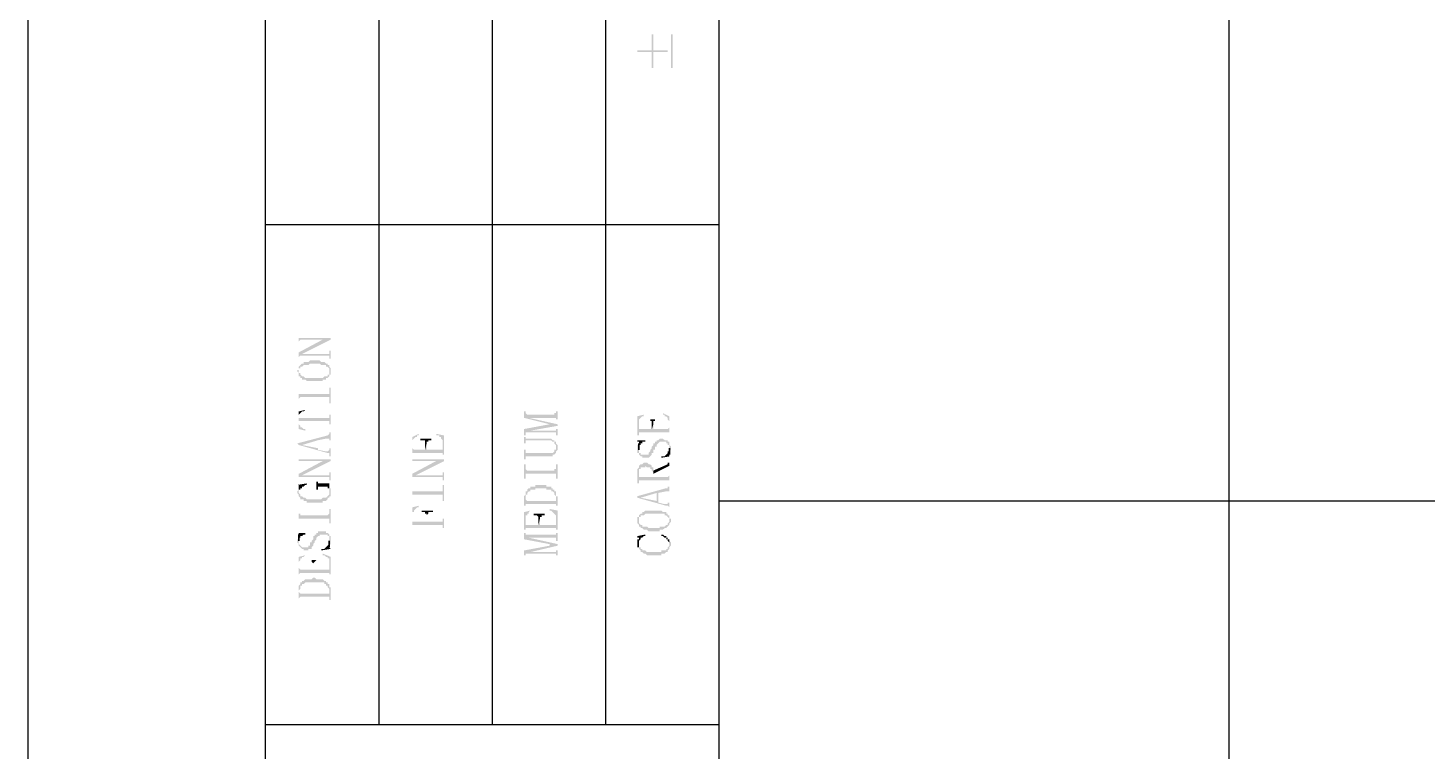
# Model space of a CAD drawing. Header units: millimetres. Extents: x 7018 to 13530, y 4187 to 5692.
# Drawn here: x 11233.06 to 11272.6, y 5168.21 to 5188.64 of the extents above; entities that cross this region are included whole.
import ezdxf

# ---------------------------------------------------------------- set-up
doc = ezdxf.new("R2010")
doc.units = ezdxf.units.MM

msp = doc.modelspace()

# ---------------------------------------------------------------- hatches: boundary and pattern name
at = {"transparency": 33554559}
for points in [[(11250.281, 5188.004), (11250.281, 5187.959), (11250.688, 5187.959), (11250.688, 5187.508), (11250.733, 5187.508), (11250.733, 5187.959), (11251.139, 5187.959), (11251.139, 5188.004), (11250.733, 5188.004), (11250.733, 5188.456), (11250.688, 5188.456), (11250.688, 5188.004)], [(11251.274, 5187.508), (11251.274, 5188.456), (11251.229, 5188.456), (11251.229, 5187.508)], [(11240.713, 5179.971), (11240.713, 5179.745), (11240.713, 5179.79), (11240.713, 5179.79), (11240.758, 5179.835), (11241.616, 5179.835), (11241.616, 5179.881), (11240.713, 5179.881)], [(11240.713, 5179.474), (11240.713, 5179.294), (11240.713, 5179.339), (11240.713, 5179.339), (11240.758, 5179.384), (11240.758, 5179.384), (11240.804, 5179.429), (11241.616, 5179.835), (11241.39, 5179.835)], [(11240.713, 5179.068), (11240.713, 5178.933), (11240.713, 5178.978), (11240.713, 5179.023), (11240.758, 5179.023), (11240.758, 5179.068), (11240.804, 5179.068), (11240.849, 5179.113), (11240.984, 5179.113), (11241.029, 5179.158), (11241.3, 5179.158), (11241.345, 5179.113), (11241.481, 5179.113), (11241.481, 5179.068), (11241.526, 5179.068), (11241.571, 5179.023), (11241.571, 5178.978), (11241.571, 5178.933), (11241.571, 5179.068), (11241.571, 5179.113), (11241.526, 5179.113), (11241.526, 5179.158), (11241.481, 5179.158), (11241.435, 5179.204), (11241.345, 5179.204), (11241.3, 5179.249), (11241.029, 5179.249), (11240.984, 5179.204), (11240.849, 5179.204), (11240.849, 5179.158), (11240.804, 5179.158), (11240.758, 5179.113), (11240.758, 5179.113)], [(11240.758, 5179.384), (11241.571, 5179.384), (11241.571, 5179.339), (11241.571, 5179.294), (11241.616, 5179.294), (11241.616, 5179.519), (11241.571, 5179.519), (11241.571, 5179.429), (11240.804, 5179.429)], [(11240.668, 5178.933), (11240.668, 5178.933), (11240.713, 5178.888), (11240.713, 5178.843), (11240.713, 5178.797), (11240.758, 5178.797), (11240.758, 5178.752), (11240.804, 5178.752), (11240.804, 5178.707), (11240.894, 5178.707), (11240.939, 5178.662), (11241.39, 5178.662), (11241.39, 5178.707), (11241.481, 5178.707), (11241.481, 5178.752), (11241.526, 5178.752), (11241.571, 5178.797), (11241.571, 5178.843), (11241.616, 5178.843), (11241.616, 5178.888), (11241.616, 5178.933), (11241.616, 5178.978), (11241.616, 5179.023), (11241.616, 5179.023), (11241.571, 5179.068), (11241.571, 5178.933), (11241.571, 5178.888), (11241.571, 5178.843), (11241.526, 5178.843), (11241.526, 5178.797), (11241.435, 5178.797), (11241.39, 5178.752), (11240.894, 5178.752), (11240.849, 5178.797), (11240.804, 5178.797), (11240.758, 5178.843), (11240.758, 5178.888), (11240.713, 5178.888), (11240.713, 5178.933), (11240.713, 5179.068), (11240.713, 5179.023), (11240.713, 5178.978), (11240.668, 5178.978)], [(11240.713, 5178.481), (11240.713, 5178.03), (11240.713, 5178.166), (11240.713, 5178.166), (11240.758, 5178.211), (11241.571, 5178.211), (11241.571, 5178.03), (11241.616, 5178.03), (11241.616, 5178.481), (11241.571, 5178.481), (11241.571, 5178.346), (11241.571, 5178.301), (11240.713, 5178.301)], [(11240.713, 5177.804), (11240.713, 5177.669), (11240.713, 5177.714), (11240.758, 5177.759), (11240.758, 5177.759), (11240.804, 5177.804), (11240.849, 5177.804), (11240.894, 5177.85), (11240.894, 5177.85)], [(11240.713, 5177.804), (11240.713, 5177.308), (11240.894, 5177.263), (11240.894, 5177.308), (11240.849, 5177.308), (11240.804, 5177.353), (11240.758, 5177.353), (11240.758, 5177.398), (11240.758, 5177.398), (11240.713, 5177.443), (11240.713, 5177.669)], [(11240.713, 5177.669), (11240.713, 5177.489), (11240.713, 5177.534), (11241.571, 5177.534), (11241.571, 5177.489), (11241.571, 5177.443), (11241.616, 5177.443), (11241.616, 5177.714), (11241.571, 5177.714), (11241.571, 5177.669), (11241.571, 5177.624), (11240.713, 5177.624)], [(11247.077, 5177.804), (11247.077, 5177.624), (11247.799, 5177.443), (11247.799, 5177.443), (11248.025, 5177.398), (11248.025, 5177.443), (11247.212, 5177.624), (11247.212, 5177.624), (11247.167, 5177.714), (11247.167, 5177.714), (11247.122, 5177.759), (11247.122, 5177.804), (11247.122, 5177.804)], [(11247.167, 5177.714), (11247.212, 5177.624), (11247.98, 5177.624), (11247.98, 5177.579), (11248.025, 5177.579), (11248.025, 5177.804), (11247.98, 5177.804), (11247.98, 5177.759), (11247.934, 5177.759), (11247.934, 5177.714)], [(11250.281, 5177.669), (11250.281, 5177.127), (11250.326, 5177.127), (11250.326, 5177.534), (11250.326, 5177.579), (11250.326, 5177.579), (11250.372, 5177.624), (11250.372, 5177.624), (11250.417, 5177.669), (11250.462, 5177.669), (11250.462, 5177.714), (11250.462, 5177.714)], [(11251.003, 5177.714), (11251.049, 5177.714), (11251.049, 5177.669), (11251.094, 5177.669), (11251.139, 5177.624), (11251.139, 5177.579), (11251.139, 5177.579), (11251.184, 5177.534), (11251.184, 5177.127), (11251.184, 5177.669), (11251.003, 5177.759)], [(11247.077, 5177.308), (11247.077, 5177.127), (11247.122, 5177.127), (11247.122, 5177.173), (11247.122, 5177.218), (11247.167, 5177.218), (11247.257, 5177.263), (11248.025, 5177.398), (11247.799, 5177.443)], [(11247.167, 5177.218), (11247.98, 5177.218), (11247.98, 5177.173), (11247.98, 5177.127), (11248.025, 5177.127), (11248.025, 5177.308), (11247.98, 5177.308), (11247.98, 5177.263), (11247.257, 5177.263)], [(11250.326, 5177.173), (11250.326, 5177.218), (11251.184, 5177.218), (11251.184, 5177.173), (11251.184, 5177.353), (11251.184, 5177.353), (11251.139, 5177.308), (11250.733, 5177.308), (11250.733, 5177.443), (11250.688, 5177.308), (11250.326, 5177.308), (11250.326, 5177.489)], [(11250.552, 5177.579), (11250.642, 5177.579), (11250.642, 5177.534), (11250.688, 5177.534), (11250.688, 5177.308), (11250.733, 5177.443), (11250.733, 5177.489), (11250.733, 5177.534), (11250.778, 5177.534), (11250.778, 5177.579), (11250.868, 5177.579)], [(11240.668, 5176.902), (11240.713, 5176.857), (11240.804, 5176.857), (11241.255, 5176.992), (11241.255, 5176.766), (11241.255, 5176.992), (11241.481, 5177.037), (11241.571, 5177.037), (11241.571, 5176.992), (11241.616, 5176.992), (11241.616, 5177.218), (11241.571, 5177.218), (11241.571, 5177.173), (11241.571, 5177.173), (11241.526, 5177.127), (11241.526, 5177.127)], [(11240.713, 5176.857), (11241.526, 5176.631), (11241.571, 5176.631), (11241.571, 5176.586), (11241.571, 5176.541), (11241.616, 5176.541), (11241.616, 5176.766), (11241.571, 5176.766), (11241.571, 5176.721), (11241.571, 5176.721), (11241.526, 5176.676), (11241.481, 5176.676), (11241.255, 5176.721), (11241.255, 5176.992), (11241.255, 5176.766), (11240.804, 5176.857), (11240.804, 5176.857)], [(11243.918, 5177.082), (11243.918, 5176.586), (11243.918, 5176.947), (11243.918, 5176.992), (11243.963, 5177.037), (11243.963, 5177.037), (11244.008, 5177.082), (11244.053, 5177.082), (11244.053, 5177.127), (11244.098, 5177.127), (11244.098, 5177.173)], [(11243.918, 5176.586), (11243.918, 5176.631), (11244.775, 5176.631), (11244.775, 5176.586), (11244.775, 5176.766), (11244.775, 5176.721), (11244.324, 5176.721), (11244.324, 5176.902), (11244.279, 5176.721), (11243.963, 5176.721), (11243.918, 5176.766), (11243.918, 5176.947)], [(11244.143, 5177.037), (11244.143, 5176.992), (11244.279, 5176.992), (11244.279, 5176.947), (11244.279, 5176.902), (11244.279, 5176.721), (11244.324, 5176.902), (11244.324, 5176.947), (11244.369, 5176.947), (11244.369, 5176.992), (11244.459, 5176.992), (11244.459, 5177.037)], [(11244.595, 5177.127), (11244.685, 5177.127), (11244.685, 5177.082), (11244.73, 5177.082), (11244.73, 5177.037), (11244.73, 5177.037), (11244.775, 5176.992), (11244.775, 5176.586), (11244.82, 5176.586), (11244.82, 5177.127), (11244.595, 5177.173)], [(11247.077, 5177.082), (11247.077, 5176.902), (11247.122, 5176.902), (11247.122, 5176.947), (11247.122, 5176.992), (11247.844, 5176.992), (11247.889, 5176.947), (11247.934, 5176.947), (11247.934, 5176.902), (11247.934, 5176.902), (11247.98, 5176.857), (11247.98, 5176.812), (11247.98, 5176.947), (11247.934, 5176.947), (11247.934, 5176.992), (11247.889, 5176.992), (11247.844, 5177.037), (11247.122, 5177.037), (11247.122, 5177.082), (11247.122, 5177.082)], [(11247.077, 5176.721), (11247.077, 5176.45), (11247.122, 5176.45), (11247.122, 5176.496), (11247.122, 5176.541), (11247.889, 5176.541), (11247.889, 5176.586), (11247.934, 5176.586), (11247.98, 5176.631), (11247.98, 5176.676), (11247.98, 5176.676), (11248.025, 5176.721), (11248.025, 5176.766), (11248.025, 5176.812), (11248.025, 5176.857), (11247.98, 5176.902), (11247.98, 5176.766), (11247.98, 5176.721), (11247.934, 5176.721), (11247.934, 5176.676), (11247.934, 5176.676), (11247.889, 5176.631), (11247.122, 5176.631), (11247.122, 5176.721)], [(11250.281, 5176.766), (11250.281, 5176.676), (11250.281, 5176.631), (11250.326, 5176.631), (11250.326, 5176.586), (11250.326, 5176.586), (11250.372, 5176.541), (11250.417, 5176.541), (11250.417, 5176.496), (11250.597, 5176.496), (11250.642, 5176.541), (11250.642, 5176.541), (11250.688, 5176.586), (11250.688, 5176.631), (11250.733, 5176.631), (11250.733, 5176.721), (11250.778, 5176.721), (11250.778, 5176.812), (11250.823, 5176.812), (11250.823, 5176.857), (11250.823, 5176.857), (11250.868, 5176.902), (11250.868, 5176.902), (11250.913, 5176.947), (11251.094, 5176.947), (11251.094, 5176.902), (11251.139, 5176.902), (11251.139, 5176.857), (11251.184, 5176.857), (11251.184, 5176.812), (11251.184, 5176.631), (11251.184, 5176.676), (11251.184, 5176.676), (11251.229, 5176.721), (11251.229, 5176.766), (11251.229, 5176.812), (11251.229, 5176.812), (11251.184, 5176.857), (11251.184, 5176.902), (11251.184, 5176.947), (11251.139, 5176.947), (11251.139, 5176.992), (11251.049, 5176.992), (11251.003, 5177.037), (11250.913, 5177.037), (11250.868, 5176.992), (11250.823, 5176.992), (11250.823, 5176.947), (11250.778, 5176.947), (11250.778, 5176.902), (11250.733, 5176.902), (11250.733, 5176.857), (11250.733, 5176.857), (11250.688, 5176.812), (11250.688, 5176.766), (11250.688, 5176.766), (11250.642, 5176.721), (11250.642, 5176.676), (11250.642, 5176.676), (11250.597, 5176.631), (11250.597, 5176.586), (11250.372, 5176.586), (11250.372, 5176.631), (11250.326, 5176.631), (11250.326, 5176.676), (11250.326, 5176.721), (11250.326, 5176.902), (11250.281, 5176.857), (11250.281, 5176.812)], [(11250.281, 5176.992), (11250.281, 5176.947), (11250.326, 5176.947), (11250.326, 5176.812), (11250.326, 5176.857), (11250.372, 5176.857), (11250.372, 5176.902), (11250.417, 5176.902), (11250.417, 5176.947), (11250.507, 5176.947), (11250.507, 5176.992)], [(11240.713, 5176.541), (11240.713, 5176.315), (11240.713, 5176.405), (11241.616, 5176.405), (11241.616, 5176.45), (11240.713, 5176.45)], [(11243.918, 5176.541), (11243.918, 5176.315), (11243.918, 5176.36), (11243.918, 5176.405), (11244.82, 5176.405), (11244.82, 5176.45), (11243.918, 5176.45)], [(11250.958, 5176.496), (11250.958, 5176.496), (11251.229, 5176.541), (11251.184, 5176.541), (11251.184, 5176.586), (11251.184, 5176.721), (11251.184, 5176.676), (11251.139, 5176.676), (11251.139, 5176.631), (11251.139, 5176.631), (11251.094, 5176.586), (11251.094, 5176.586), (11251.049, 5176.541), (11250.958, 5176.541)], [(11240.713, 5176.044), (11240.713, 5175.864), (11240.713, 5175.954), (11240.758, 5175.954), (11240.804, 5175.999), (11241.616, 5176.405), (11241.39, 5176.405)], [(11240.758, 5175.954), (11241.571, 5175.954), (11241.571, 5175.864), (11241.616, 5175.864), (11241.616, 5176.089), (11241.571, 5176.089), (11241.571, 5176.044), (11241.571, 5175.999), (11240.804, 5175.999)], [(11243.918, 5176.044), (11243.918, 5175.864), (11243.918, 5175.909), (11243.918, 5175.954), (11243.963, 5175.954), (11244.008, 5175.999), (11244.82, 5176.405), (11244.595, 5176.405)], [(11243.963, 5175.954), (11244.775, 5175.954), (11244.775, 5175.864), (11244.82, 5175.864), (11244.82, 5176.089), (11244.775, 5176.089), (11244.775, 5176.044), (11244.775, 5175.999), (11244.008, 5175.999)], [(11247.077, 5176.315), (11247.077, 5175.909), (11247.122, 5175.909), (11247.122, 5176.044), (11247.98, 5176.044), (11247.98, 5175.909), (11248.025, 5175.909), (11248.025, 5176.315), (11247.98, 5176.315), (11247.98, 5176.18), (11247.934, 5176.18), (11247.934, 5176.135), (11247.167, 5176.135), (11247.122, 5176.18), (11247.122, 5176.315)], [(11250.281, 5176.089), (11250.281, 5175.774), (11250.326, 5175.774), (11250.326, 5176.089), (11250.326, 5176.18), (11250.372, 5176.18), (11250.372, 5176.225), (11250.507, 5176.225), (11250.507, 5176.27), (11250.507, 5176.27), (11250.552, 5176.225), (11250.642, 5176.225), (11250.642, 5176.18), (11250.688, 5176.18), (11250.688, 5176.135), (11250.688, 5176.135), (11250.733, 5176.089), (11250.733, 5175.954), (11250.733, 5176.225), (11250.688, 5176.225), (11250.688, 5176.27), (11250.688, 5176.27), (11250.642, 5176.315), (11250.597, 5176.315), (11250.552, 5176.36), (11250.462, 5176.36), (11250.417, 5176.315), (11250.372, 5176.315), (11250.326, 5176.27), (11250.326, 5176.225), (11250.326, 5176.225), (11250.281, 5176.18), (11250.281, 5176.135), (11250.281, 5176.135)], [(11250.326, 5175.819), (11250.326, 5175.864), (11251.184, 5175.864), (11251.184, 5175.774), (11251.184, 5176.044), (11251.184, 5175.999), (11251.184, 5175.999), (11251.139, 5175.954), (11250.733, 5175.954), (11250.733, 5176.18), (11250.733, 5176.225), (11250.733, 5175.954), (11250.326, 5175.954), (11250.326, 5176.044)], [(11250.733, 5176.135), (11250.733, 5176.044), (11251.184, 5176.27), (11251.184, 5176.405), (11251.184, 5176.36), (11251.139, 5176.36), (11251.139, 5176.315), (11251.139, 5176.315)], [(11240.668, 5175.728), (11240.713, 5175.728), (11240.713, 5175.683), (11240.713, 5175.548), (11240.713, 5175.593), (11240.758, 5175.593), (11240.758, 5175.638), (11240.804, 5175.638), (11240.804, 5175.683), (11240.849, 5175.683), (11240.894, 5175.728), (11240.939, 5175.728), (11240.939, 5175.774)], [(11241.21, 5175.819), (11241.21, 5175.593), (11241.255, 5175.593), (11241.255, 5175.638), (11241.255, 5175.683), (11241.526, 5175.683), (11241.526, 5175.638), (11241.571, 5175.728), (11241.571, 5175.774), (11241.255, 5175.774), (11241.255, 5175.819), (11241.255, 5175.819)], [(11241.526, 5175.638), (11241.571, 5175.638), (11241.571, 5175.548), (11241.571, 5175.683), (11241.571, 5175.728)], [(11243.918, 5175.728), (11243.918, 5175.277), (11243.918, 5175.412), (11243.918, 5175.458), (11244.775, 5175.458), (11244.775, 5175.277), (11244.82, 5175.277), (11244.82, 5175.728), (11244.775, 5175.728), (11244.775, 5175.593), (11244.775, 5175.548), (11243.918, 5175.548), (11243.918, 5175.593)], [(11247.077, 5175.367), (11247.077, 5175.142), (11247.122, 5175.142), (11247.122, 5175.367), (11247.122, 5175.412), (11247.122, 5175.458), (11247.167, 5175.458), (11247.167, 5175.503), (11247.167, 5175.503), (11247.212, 5175.548), (11247.257, 5175.548), (11247.257, 5175.593), (11247.393, 5175.593), (11247.393, 5175.638), (11247.709, 5175.638), (11247.709, 5175.593), (11247.844, 5175.593), (11247.844, 5175.548), (11247.889, 5175.548), (11247.934, 5175.503), (11247.934, 5175.458), (11247.934, 5175.458), (11247.98, 5175.412), (11247.98, 5175.142), (11248.025, 5175.142), (11248.025, 5175.367), (11248.025, 5175.412), (11247.98, 5175.412), (11247.98, 5175.503), (11247.98, 5175.548), (11247.934, 5175.548), (11247.934, 5175.593), (11247.889, 5175.593), (11247.889, 5175.638), (11247.844, 5175.638), (11247.844, 5175.683), (11247.709, 5175.683), (11247.709, 5175.728), (11247.393, 5175.728), (11247.393, 5175.683), (11247.257, 5175.683), (11247.257, 5175.638), (11247.212, 5175.638), (11247.167, 5175.593), (11247.167, 5175.548), (11247.122, 5175.548), (11247.122, 5175.503), (11247.122, 5175.458), (11247.122, 5175.458), (11247.077, 5175.412), (11247.077, 5175.412)], [(11250.281, 5175.412), (11250.281, 5175.367), (11250.372, 5175.367), (11250.823, 5175.503), (11250.823, 5175.277), (11250.868, 5175.503), (11251.094, 5175.548), (11251.184, 5175.548), (11251.184, 5175.503), (11251.184, 5175.728), (11251.184, 5175.683), (11251.139, 5175.683), (11251.139, 5175.638), (11251.094, 5175.638)], [(11240.668, 5175.548), (11240.668, 5175.503), (11240.668, 5175.503), (11240.713, 5175.458), (11240.713, 5175.412), (11240.713, 5175.412), (11240.758, 5175.367), (11240.758, 5175.322), (11240.849, 5175.322), (11240.849, 5175.277), (11240.939, 5175.277), (11240.939, 5175.232), (11241.39, 5175.232), (11241.39, 5175.277), (11241.481, 5175.277), (11241.526, 5175.322), (11241.526, 5175.367), (11241.571, 5175.367), (11241.571, 5175.412), (11241.616, 5175.412), (11241.616, 5175.458), (11241.616, 5175.548), (11241.616, 5175.593), (11241.616, 5175.638), (11241.571, 5175.638), (11241.571, 5175.503), (11241.571, 5175.458), (11241.571, 5175.458), (11241.526, 5175.412), (11241.526, 5175.412), (11241.481, 5175.367), (11241.39, 5175.367), (11241.345, 5175.322), (11240.939, 5175.322), (11240.894, 5175.367), (11240.849, 5175.367), (11240.804, 5175.412), (11240.758, 5175.412), (11240.758, 5175.458), (11240.758, 5175.458), (11240.713, 5175.503), (11240.713, 5175.638), (11240.713, 5175.593), (11240.713, 5175.593)], [(11247.122, 5175.142), (11247.122, 5175.187), (11247.98, 5175.187), (11247.98, 5175.142), (11247.98, 5175.322), (11247.98, 5175.277), (11247.167, 5175.277), (11247.122, 5175.322), (11247.122, 5175.367)], [(11250.281, 5175.367), (11251.094, 5175.142), (11251.139, 5175.142), (11251.184, 5175.097), (11251.184, 5175.051), (11251.184, 5175.277), (11251.184, 5175.232), (11251.139, 5175.232), (11251.139, 5175.187), (11251.049, 5175.187), (11250.868, 5175.232), (11250.868, 5175.503), (11250.823, 5175.277), (11250.372, 5175.367), (11250.372, 5175.367)], [(11240.713, 5175.051), (11240.713, 5174.645), (11240.713, 5174.781), (11241.571, 5174.781), (11241.571, 5174.645), (11241.616, 5174.645), (11241.616, 5175.051), (11241.571, 5175.051), (11241.571, 5174.916), (11241.571, 5174.916), (11241.526, 5174.871), (11240.758, 5174.871), (11240.758, 5174.916), (11240.713, 5174.916)], [(11243.918, 5175.097), (11243.918, 5174.51), (11243.918, 5174.871), (11243.918, 5174.961), (11243.963, 5174.961), (11243.963, 5175.006), (11243.963, 5175.006), (11244.008, 5175.051), (11244.008, 5175.051), (11244.053, 5175.097), (11244.098, 5175.097), (11244.098, 5175.142)], [(11244.188, 5175.006), (11244.188, 5174.961), (11244.279, 5174.961), (11244.279, 5174.916), (11244.324, 5174.916), (11244.324, 5174.69), (11244.324, 5174.871), (11244.324, 5174.871), (11244.369, 5174.916), (11244.369, 5174.961), (11244.504, 5174.961), (11244.504, 5175.006)], [(11247.077, 5174.961), (11247.077, 5174.465), (11247.122, 5174.465), (11247.122, 5174.826), (11247.122, 5174.871), (11247.167, 5174.871), (11247.167, 5174.916), (11247.212, 5174.916), (11247.212, 5174.961), (11247.212, 5174.961), (11247.257, 5175.006), (11247.303, 5175.006), (11247.257, 5175.006)], [(11247.348, 5174.916), (11247.348, 5174.871), (11247.438, 5174.871), (11247.483, 5174.826), (11247.483, 5174.781), (11247.483, 5174.6), (11247.528, 5174.781), (11247.528, 5174.826), (11247.573, 5174.826), (11247.573, 5174.871), (11247.664, 5174.871), (11247.664, 5174.916)], [(11247.799, 5175.006), (11247.844, 5175.006), (11247.889, 5174.961), (11247.889, 5174.961), (11247.934, 5174.916), (11247.934, 5174.916), (11247.98, 5174.871), (11247.98, 5174.826), (11247.98, 5174.465), (11248.025, 5174.465), (11248.025, 5175.006), (11247.799, 5175.051)], [(11250.326, 5174.826), (11250.326, 5174.735), (11250.326, 5174.781), (11250.326, 5174.826), (11250.372, 5174.826), (11250.372, 5174.871), (11250.462, 5174.871), (11250.507, 5174.916), (11251.049, 5174.916), (11251.049, 5174.871), (11251.094, 5174.871), (11251.139, 5174.826), (11251.139, 5174.826), (11251.184, 5174.781), (11251.184, 5174.735), (11251.184, 5174.871), (11251.139, 5174.871), (11251.139, 5174.916), (11251.094, 5174.916), (11251.094, 5174.961), (11251.003, 5174.961), (11250.958, 5175.006), (11250.507, 5175.006), (11250.462, 5174.961), (11250.417, 5174.961), (11250.417, 5174.916), (11250.372, 5174.916), (11250.326, 5174.871), (11250.326, 5174.871)], [(11243.918, 5174.555), (11243.918, 5174.6), (11244.775, 5174.6), (11244.775, 5174.51), (11244.82, 5174.51), (11244.82, 5174.781), (11244.775, 5174.781), (11244.775, 5174.735), (11244.775, 5174.69), (11244.324, 5174.69), (11244.324, 5174.871), (11244.324, 5174.69), (11243.918, 5174.69), (11243.918, 5174.871)], [(11247.122, 5174.465), (11247.122, 5174.51), (11247.98, 5174.51), (11247.98, 5174.465), (11247.98, 5174.645), (11247.98, 5174.6), (11247.528, 5174.6), (11247.528, 5174.781), (11247.483, 5174.6), (11247.122, 5174.6), (11247.122, 5174.645), (11247.122, 5174.826)], [(11250.281, 5174.735), (11250.281, 5174.69), (11250.281, 5174.645), (11250.281, 5174.645), (11250.326, 5174.6), (11250.326, 5174.555), (11250.372, 5174.555), (11250.372, 5174.51), (11250.417, 5174.51), (11250.462, 5174.465), (11250.552, 5174.465), (11250.597, 5174.42), (11250.913, 5174.42), (11250.913, 5174.465), (11251.003, 5174.465), (11251.049, 5174.51), (11251.094, 5174.51), (11251.139, 5174.555), (11251.139, 5174.555), (11251.184, 5174.6), (11251.184, 5174.645), (11251.184, 5174.645), (11251.229, 5174.69), (11251.229, 5174.735), (11251.229, 5174.781), (11251.184, 5174.781), (11251.184, 5174.826), (11251.184, 5174.735), (11251.184, 5174.69), (11251.184, 5174.69), (11251.139, 5174.645), (11251.139, 5174.6), (11251.094, 5174.6), (11251.049, 5174.555), (11250.913, 5174.555), (11250.913, 5174.51), (11250.597, 5174.51), (11250.552, 5174.555), (11250.417, 5174.555), (11250.417, 5174.6), (11250.372, 5174.6), (11250.326, 5174.645), (11250.326, 5174.69), (11250.326, 5174.826), (11250.281, 5174.826), (11250.281, 5174.781)], [(11240.668, 5174.149), (11240.668, 5174.104), (11240.668, 5174.104), (11240.713, 5174.058), (11240.713, 5174.013), (11240.713, 5174.013), (11240.758, 5173.968), (11240.758, 5173.968), (11240.804, 5173.923), (11240.849, 5173.923), (11240.849, 5173.878), (11240.984, 5173.878), (11240.984, 5173.923), (11241.074, 5173.923), (11241.074, 5173.968), (11241.074, 5173.968), (11241.119, 5174.013), (11241.119, 5174.058), (11241.119, 5174.058), (11241.165, 5174.104), (11241.165, 5174.149), (11241.165, 5174.149), (11241.21, 5174.194), (11241.21, 5174.239), (11241.21, 5174.239), (11241.255, 5174.284), (11241.3, 5174.284), (11241.3, 5174.329), (11241.526, 5174.329), (11241.526, 5174.284), (11241.571, 5174.284), (11241.571, 5174.239), (11241.571, 5174.013), (11241.616, 5174.058), (11241.616, 5174.149), (11241.616, 5174.239), (11241.616, 5174.284), (11241.571, 5174.284), (11241.571, 5174.329), (11241.571, 5174.329), (11241.526, 5174.374), (11241.481, 5174.374), (11241.481, 5174.42), (11241.255, 5174.42), (11241.255, 5174.374), (11241.21, 5174.374), (11241.21, 5174.329), (11241.165, 5174.329), (11241.165, 5174.284), (11241.119, 5174.284), (11241.119, 5174.194), (11241.119, 5174.194), (11241.074, 5174.149), (11241.074, 5174.104), (11241.029, 5174.104), (11241.029, 5174.058), (11241.029, 5174.013), (11240.984, 5174.013), (11240.984, 5173.968), (11240.804, 5173.968), (11240.758, 5174.013), (11240.758, 5174.013), (11240.713, 5174.058), (11240.713, 5174.284), (11240.713, 5174.239), (11240.713, 5174.194), (11240.668, 5174.194)], [(11240.668, 5174.374), (11240.713, 5174.374), (11240.713, 5174.329), (11240.713, 5174.194), (11240.713, 5174.239), (11240.758, 5174.239), (11240.758, 5174.284), (11240.804, 5174.284), (11240.849, 5174.329), (11240.894, 5174.329), (11240.894, 5174.374), (11240.894, 5174.374)], [(11241.345, 5173.923), (11241.345, 5173.878), (11241.616, 5173.923), (11241.616, 5173.923), (11241.571, 5173.968), (11241.571, 5174.104), (11241.571, 5174.058), (11241.571, 5174.058), (11241.526, 5174.013), (11241.526, 5174.013), (11241.481, 5173.968), (11241.481, 5173.968), (11241.435, 5173.923), (11241.39, 5173.923)], [(11247.077, 5174.374), (11247.077, 5174.194), (11247.799, 5174.058), (11247.799, 5174.013), (11248.025, 5174.013), (11248.025, 5174.058), (11247.212, 5174.239), (11247.212, 5174.239), (11247.167, 5174.329), (11247.122, 5174.329), (11247.122, 5174.374), (11247.122, 5174.374)], [(11247.167, 5174.329), (11247.212, 5174.239), (11247.98, 5174.239), (11247.98, 5174.194), (11247.98, 5174.149), (11248.025, 5174.149), (11248.025, 5174.374), (11247.98, 5174.374), (11247.98, 5174.329), (11247.934, 5174.329)], [(11250.281, 5174.284), (11250.281, 5174.239), (11250.326, 5174.239), (11250.326, 5173.968), (11250.326, 5174.104), (11250.326, 5174.149), (11250.326, 5174.149), (11250.372, 5174.194), (11250.372, 5174.239), (11250.417, 5174.239), (11250.462, 5174.284), (11250.507, 5174.284), (11250.507, 5174.329)], [(11250.281, 5174.104), (11250.281, 5174.058), (11250.281, 5174.013), (11250.281, 5173.968), (11250.326, 5173.968), (11250.326, 5174.239), (11250.326, 5174.194), (11250.281, 5174.194), (11250.281, 5174.149)], [(11250.326, 5173.968), (11250.326, 5173.923), (11250.326, 5173.923), (11250.372, 5173.878), (11250.372, 5173.833), (11250.417, 5173.833), (11250.462, 5173.788), (11250.507, 5173.788), (11250.552, 5173.743), (11250.958, 5173.743), (11250.958, 5173.788), (11251.049, 5173.788), (11251.094, 5173.833), (11251.139, 5173.833), (11251.139, 5173.878), (11251.139, 5173.878), (11251.184, 5173.923), (11251.184, 5173.968), (11251.184, 5173.968), (11251.229, 5174.013), (11251.229, 5174.058), (11251.229, 5174.104), (11251.229, 5174.104), (11251.184, 5174.149), (11251.184, 5174.194), (11251.184, 5174.058), (11251.184, 5174.013), (11251.184, 5174.013), (11251.139, 5173.968), (11251.139, 5173.923), (11251.094, 5173.923), (11251.094, 5173.878), (11250.958, 5173.878), (11250.958, 5173.833), (11250.552, 5173.833), (11250.507, 5173.878), (11250.417, 5173.878), (11250.417, 5173.923), (11250.372, 5173.923), (11250.372, 5173.968), (11250.326, 5173.968), (11250.326, 5174.013), (11250.326, 5174.058), (11250.326, 5174.058)], [(11250.958, 5174.284), (11251.003, 5174.284), (11251.049, 5174.239), (11251.094, 5174.239), (11251.094, 5174.194), (11251.139, 5174.194), (11251.139, 5174.149), (11251.139, 5174.149), (11251.184, 5174.104), (11251.184, 5174.058), (11251.184, 5174.194), (11251.139, 5174.194), (11251.139, 5174.239), (11251.094, 5174.239), (11251.094, 5174.284), (11251.049, 5174.284), (11251.003, 5174.329), (11250.958, 5174.329)], [(11240.713, 5173.697), (11240.713, 5173.201), (11240.713, 5173.562), (11240.713, 5173.562), (11240.758, 5173.607), (11240.758, 5173.652), (11240.804, 5173.652), (11240.804, 5173.697), (11240.849, 5173.697), (11240.894, 5173.743), (11240.894, 5173.743)], [(11241.39, 5173.743), (11241.435, 5173.743), (11241.481, 5173.697), (11241.526, 5173.697), (11241.526, 5173.652), (11241.571, 5173.652), (11241.571, 5173.562), (11241.571, 5173.201), (11241.616, 5173.201), (11241.616, 5173.697), (11241.39, 5173.788)], [(11247.077, 5173.878), (11247.077, 5173.743), (11247.122, 5173.743), (11247.122, 5173.788), (11247.167, 5173.788), (11247.257, 5173.833), (11248.025, 5174.013), (11247.799, 5174.013)], [(11247.167, 5173.788), (11247.98, 5173.788), (11247.98, 5173.743), (11248.025, 5173.743), (11248.025, 5173.878), (11247.98, 5173.878), (11247.98, 5173.833), (11247.257, 5173.833)], [(11240.713, 5173.201), (11240.713, 5173.201), (11240.758, 5173.246), (11241.571, 5173.246), (11241.571, 5173.201), (11241.571, 5173.382), (11241.571, 5173.336), (11241.119, 5173.336), (11241.119, 5173.517), (11241.119, 5173.336), (11240.758, 5173.336), (11240.713, 5173.382), (11240.713, 5173.517)], [(11240.984, 5173.607), (11241.074, 5173.607), (11241.074, 5173.562), (11241.074, 5173.562), (11241.119, 5173.517), (11241.119, 5173.336), (11241.119, 5173.517), (11241.119, 5173.517), (11241.165, 5173.562), (11241.165, 5173.562), (11241.21, 5173.607), (11241.255, 5173.607)], [(11240.713, 5172.75), (11240.713, 5172.479), (11240.713, 5172.75), (11240.713, 5172.75), (11240.758, 5172.795), (11240.758, 5172.84), (11240.758, 5172.885), (11240.804, 5172.885), (11240.804, 5172.93), (11240.849, 5172.93), (11240.894, 5172.975), (11241.435, 5172.975), (11241.435, 5172.93), (11241.481, 5172.93), (11241.481, 5172.885), (11241.526, 5172.885), (11241.526, 5172.84), (11241.526, 5172.84), (11241.571, 5172.795), (11241.571, 5172.75), (11241.571, 5172.479), (11241.616, 5172.479), (11241.616, 5172.75), (11241.616, 5172.84), (11241.571, 5172.84), (11241.571, 5172.885), (11241.571, 5172.93), (11241.526, 5172.93), (11241.526, 5172.975), (11241.481, 5172.975), (11241.481, 5173.02), (11241.435, 5173.02), (11241.39, 5173.066), (11241.21, 5173.066), (11241.165, 5173.111), (11241.119, 5173.111), (11241.074, 5173.066), (11240.894, 5173.066), (11240.849, 5173.02), (11240.804, 5173.02), (11240.804, 5172.975), (11240.758, 5172.975), (11240.758, 5172.93), (11240.758, 5172.93), (11240.713, 5172.885), (11240.713, 5172.795)], [(11240.713, 5172.524), (11240.713, 5172.524), (11240.758, 5172.569), (11241.571, 5172.569), (11241.571, 5172.524), (11241.571, 5172.705), (11241.571, 5172.659), (11240.758, 5172.659), (11240.713, 5172.705), (11240.713, 5172.705)]]:
    msp.add_hatch(color=256, dxfattribs=at).paths.add_polyline_path(points)

# ---------------------------------------------------------------- linework, layer by layer
for p, q in [((11239.765, 5242.873), (11239.765, 4956.132)), ((11266.99, 5242.873), (11266.99, 4986.912)), ((11252.583, 5175.281), (11649.021, 5175.281))]:
    msp.add_line(p, q)
for points in [[(11653.059, 4951.873), (11653.059, 5248.873), (11233.059, 5248.873), (11233.059, 4951.873)], [(11250.326, 5176.902), (11250.326, 5176.721), (11250.326, 5176.766), (11250.326, 5176.902)], [(11251.184, 5176.721), (11251.184, 5176.586), (11251.184, 5176.631), (11251.184, 5176.766)], [(11240.713, 5174.284), (11240.713, 5174.149), (11240.713, 5174.329)], [(11241.571, 5174.104), (11241.571, 5173.968), (11241.571, 5174.013), (11241.571, 5174.149), (11241.571, 5174.149)]]:
    msp.add_lwpolyline(points, close=True)
for points in [[(11242.97, 5242.873), (11242.97, 5168.959)], [(11246.174, 5242.873), (11246.174, 5168.959)], [(11249.379, 5242.873), (11249.379, 5168.959)], [(11252.583, 5242.873), (11252.583, 4956.132)], [(11239.766, 5183.085), (11252.583, 5183.085)], [(11239.766, 5168.959), (11252.583, 5168.959)]]:
    msp.add_lwpolyline(points)

doc.saveas('drawing.dxf')
